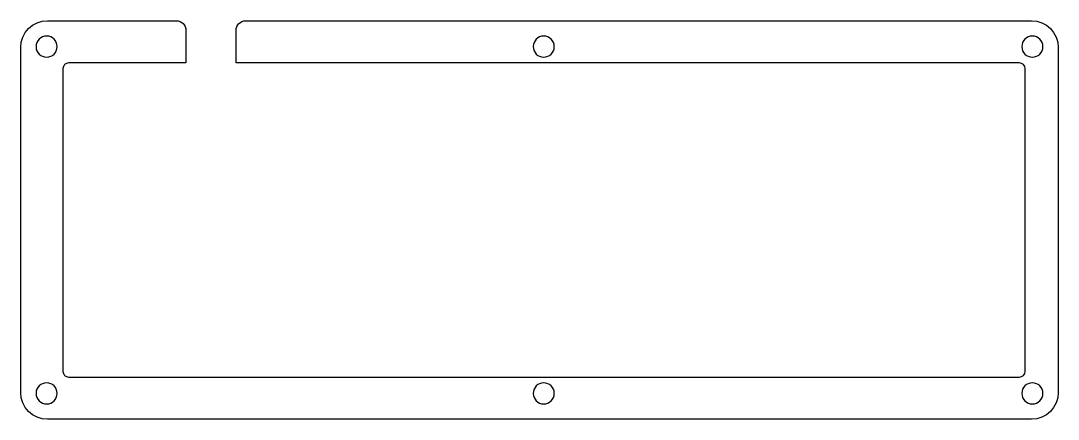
# Model space of a CAD drawing. Header units: millimetres. Extents: x 12 to 283, y -156 to -52.
import ezdxf

# ---------------------------------------------------------------- set-up
doc = ezdxf.new("R2010")
doc.units = ezdxf.units.MM
doc.header["$MEASUREMENT"] = 0
doc.layers.add('Layer 1', color=7, linetype='Continuous')

# ---------------------------------------------------------------- blocks, each defined once
blk = doc.blocks.new('block 2')
at = {"layer": 'Layer 1', "color": 7, "lineweight": 25, "true_color": 0xffffff}
blk.add_open_spline([(275.9, -51.6), (275.9, -51.6), (70.91, -51.6), (70.91, -51.6), (69.53, -51.6), (68.41, -52.72), (68.41, -54.1), (68.41, -54.1), (68.41, -62.6), (68.41, -62.6), (68.41, -62.6), (272.76, -62.6), (272.76, -62.6), (273.58, -62.6), (274.26, -63.27), (274.26, -64.1), (274.26, -64.1), (274.26, -143.07), (274.26, -143.07), (274.26, -143.89), (273.58, -144.57), (272.76, -144.57), (272.76, -144.57), (24.72, -144.57), (24.72, -144.57), (23.9, -144.57), (23.22, -143.89), (23.22, -143.07), (23.22, -143.07), (23.22, -64.1), (23.22, -64.1), (23.22, -63.27), (23.9, -62.6), (24.72, -62.6), (24.72, -62.6), (55.31, -62.6), (55.31, -62.6), (55.31, -62.6), (55.31, -54.1), (55.31, -54.1), (55.31, -52.72), (54.19, -51.6), (52.81, -51.6), (52.81, -51.6), (19.22, -51.6), (19.22, -51.6), (15.36, -51.6), (12.22, -54.74), (12.22, -58.6), (12.22, -58.6), (12.22, -148.57), (12.22, -148.57), (12.22, -152.43), (15.36, -155.57), (19.22, -155.57), (19.22, -155.57), (275.9, -155.57), (275.9, -155.57), (279.77, -155.57), (282.9, -152.43), (282.9, -148.57), (282.9, -148.57), (282.9, -58.6), (282.9, -58.6), (282.9, -54.74), (279.77, -51.6), (275.9, -51.6)], degree=3, knots=[0, 0, 0, 0, 1, 1, 1, 2, 2, 2, 3, 3, 3, 4, 4, 4, 5, 5, 5, 6, 6, 6, 7, 7, 7, 8, 8, 8, 9, 9, 9, 10, 10, 10, 11, 11, 11, 12, 12, 12, 13, 13, 13, 14, 14, 14, 15, 15, 15, 16, 16, 16, 17, 17, 17, 18, 18, 18, 19, 19, 19, 20, 20, 20, 21, 21, 21, 22, 22, 22, 22], dxfattribs=at)

msp = doc.modelspace()

# ---------------------------------------------------------------- linework, layer by layer
at = {"layer": 'Layer 1', "color": 7, "lineweight": 25, "true_color": 0xffffff}
for points in [[(21.72, -58.35), (21.72, -59.87), (20.49, -61.1), (18.97, -61.1), (17.46, -61.1), (16.22, -59.87), (16.22, -58.35), (16.22, -56.83), (17.46, -55.6), (18.97, -55.6), (20.49, -55.6), (21.72, -56.83), (21.72, -58.35)], [(151.42, -58.35), (151.42, -59.87), (150.19, -61.1), (148.67, -61.1), (147.15, -61.1), (145.92, -59.87), (145.92, -58.35), (145.92, -56.83), (147.15, -55.6), (148.67, -55.6), (150.19, -55.6), (151.42, -56.83), (151.42, -58.35)], [(278.9, -58.35), (278.9, -59.87), (277.67, -61.1), (276.15, -61.1), (274.63, -61.1), (273.4, -59.87), (273.4, -58.35), (273.4, -56.83), (274.63, -55.6), (276.15, -55.6), (277.67, -55.6), (278.9, -56.83), (278.9, -58.35)], [(21.72, -148.82), (21.72, -150.33), (20.49, -151.57), (18.97, -151.57), (17.46, -151.57), (16.22, -150.33), (16.22, -148.82), (16.22, -147.3), (17.46, -146.07), (18.97, -146.07), (20.49, -146.07), (21.72, -147.3), (21.72, -148.82)], [(151.42, -148.82), (151.42, -150.33), (150.19, -151.57), (148.67, -151.57), (147.15, -151.57), (145.92, -150.33), (145.92, -148.82), (145.92, -147.3), (147.15, -146.07), (148.67, -146.07), (150.19, -146.07), (151.42, -147.3), (151.42, -148.82)], [(278.9, -148.82), (278.9, -150.33), (277.67, -151.57), (276.15, -151.57), (274.63, -151.57), (273.4, -150.33), (273.4, -148.82), (273.4, -147.3), (274.63, -146.07), (276.15, -146.07), (277.67, -146.07), (278.9, -147.3), (278.9, -148.82)]]:
    msp.add_open_spline(points, degree=3, knots=[0, 0, 0, 0, 1, 1, 1, 2, 2, 2, 3, 3, 3, 4, 4, 4, 4], dxfattribs=at)

# ---------------------------------------------------------------- block references
at = {"layer": 'Layer 1'}
msp.add_blockref('block 2', (0, 0), dxfattribs=at)

doc.saveas('drawing.dxf')
